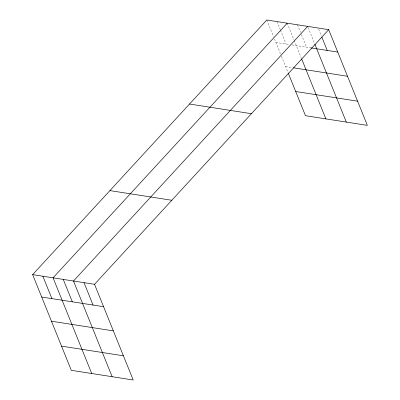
<?xml version="1.0" encoding="UTF-8"?>
<svg xmlns="http://www.w3.org/2000/svg" width="400" height="400" viewBox="0 0 400 400"><rect width="100%" height="100%" fill="white"/><g stroke="black" fill="none" stroke-linecap="round" stroke-linejoin="round"><path stroke-width="0.3" stroke-dasharray="2 1.5" d="M275.855 42.4L289.67 44.56M292.07 44.935L311.295 47.94M285.625 66.59L292.235 67.62M318.635 29.175L321.42 36.07M308.115 27.535L314.61 43.615M297.44 24.79L300.455 32.255M301.385 34.55L306.49 47.185M287.225 23.19L293.955 39.85M294.19 40.42L301.165 57.685M277.015 21.595L280.265 29.635M280.495 30.21L286.065 43.995M266.805 20L273.53 36.655M274.46 38.955L280.74 54.495M281.435 56.22L288.085 72.68"/><path stroke-width="0.6" d="M32.64 274.625L94.53 284.3L133.195 380L71.305 370.325L32.64 274.625L266.805 20L328.695 29.675L367.36 125.375L305.47 115.7L288.31 73.235M287.225 23.19L53.065 277.815L91.73 373.52M307.65 26.385L73.49 281.01L112.155 376.71M94.53 284.3L328.695 29.675M311.295 47.94L337.745 52.07M293.435 67.81L347.515 76.26M295.695 91.51L357.585 101.185M189.53 104.025L251.42 113.7M109.915 190.6L171.805 200.27M41.69 297.025L103.58 306.695M51.465 321.215L113.355 330.885M61.535 346.135L123.425 355.81M321.885 37.22L327.22 50.425M314.845 44.19L346.315 122.085M301.63 58.84L325.895 118.895M84.01 282.655L93.06 305.05M63.275 279.415L72.325 301.81M42.85 276.22L51.9 298.62"/></g></svg>
